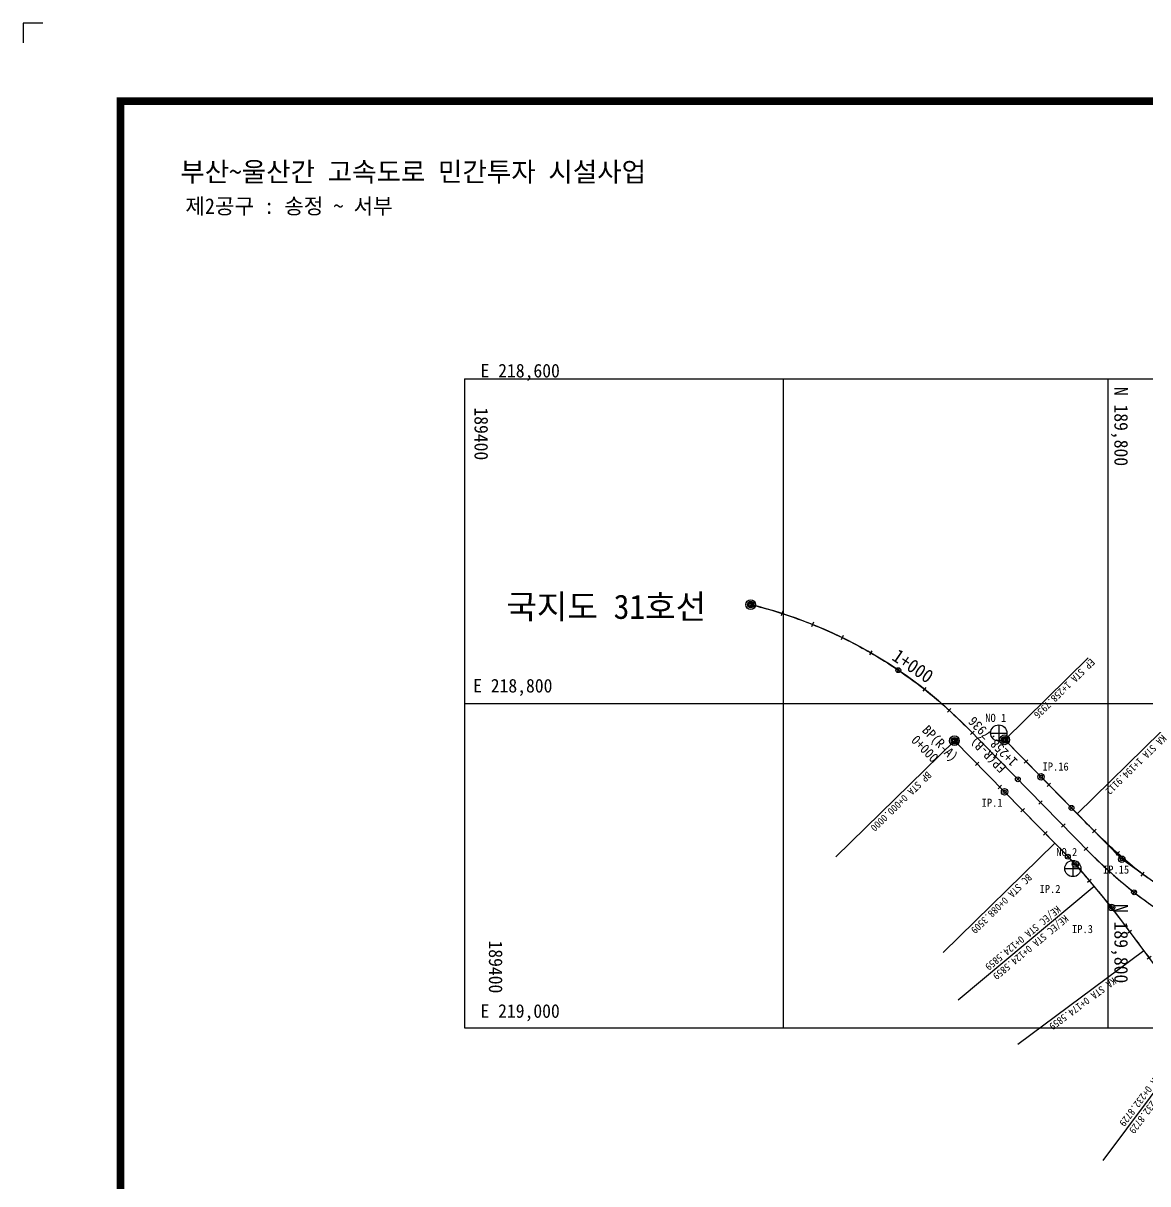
# Model space of a CAD drawing. Header units: millimetres. Extents: x 6226 to 8245, y 797 to 2223.
# Drawn here: x 6226 to 6919, y 1508 to 2223 of the extents above; entities that cross this region are included whole.
import ezdxf
from ezdxf.enums import TextEntityAlignment as Align

# ---------------------------------------------------------------- set-up
doc = ezdxf.new("R2010")
doc.units = ezdxf.units.MM
for name, color, linetype in [('CA-ALGN-CNTL', 2, 'Continuous'), ('CA-ALGN-IPLN', 1, 'Continuous'), ('CA-ALGN-IPSM', 2, 'Continuous'), ('CA-ALGN-STSM', 2, 'Continuous'), ('CA-ALGN-TEXT', 3, 'Continuous'), ('CA-LEAL', 1, 'Continuous'), ('CA-LEAT', 3, 'Continuous'), ('CA-TEXT', 3, 'Continuous'), ('CV-GRID-LINE', 1, 'Continuous'), ('CV-GRID-TEXT', 4, 'Continuous'), ('CV-SURV-SYMB', 3, 'Continuous'), ('CV-SURV-TEXT', 3, 'Continuous'), ('CX-BORD', 3, 'Continuous'), ('CX-BORD-LIN1', 4, 'Continuous'), ('CX-BORD-LIN2', 3, 'Continuous'), ('CX-BORD-TEX2', 7, 'Continuous'), ('CX-BORD-TEX3', 6, 'Continuous'), ('CX-MISC', 2, 'Continuous')]:
    doc.layers.add(name, color=color, linetype=linetype)
doc.styles.add('TAEGP', font='DotumChe.ttf')
doc.styles.add('TAEGULIM', font='DotumChe.ttf')
doc.styles.add('TB_TEXT', font='DotumChe.ttf')
doc.styles.add('TB_WBTXT', font='H2GTRE.TTF')
doc.styles.add('TB_WMTXT', font='DotumChe.ttf')

# ---------------------------------------------------------------- blocks, each defined once
blk = doc.blocks.new('CXBLKA1-KHCA')
at = {"layer": 'CX-BORD-LIN1', "const_width": 2}
blk.add_lwpolyline([(796, 0), (0, 0), (0, 554), (796, 554)], close=True, dxfattribs=at)
at = {"layer": 'CX-MISC'}
blk.add_lwpolyline([(-20, 574), (-25, 574), (-25, 569)], dxfattribs=at)
at = {"layer": 'CX-BORD-LIN1', "style": 'TB_TEXT'}
for tag, height, p in [('TR_RNUM4', 3, (285.11, 26.64)), ('TR_RDAT4', 3.5, (317.5, 27)), ('TR_DGN4', 3.5, (459.12, 27)), ('TR_CHK4', 3.5, (499.12, 27)), ('TR_APP4', 3.5, (539.12, 27)), ('TR_RNUM3', 3, (285.11, 20.64)), ('TR_RDAT3', 3.5, (317.5, 21)), ('TR_DGN3', 3.5, (459.12, 21)), ('TR_CHK3', 3.5, (499.12, 21)), ('TR_APP3', 3.5, (539.12, 21)), ('TR_RNUM2', 3, (285.11, 14.64)), ('TR_RDAT2', 3.5, (317.5, 15)), ('TR_DGN2', 3.5, (459.12, 15)), ('TR_CHK2', 3.5, (499.12, 15)), ('TR_APP2', 3.5, (539.12, 15)), ('TR_RNUM1', 3, (285.11, 8.64)), ('TR_RDAT1', 3.5, (317.5, 9)), ('TR_DGN1', 3.5, (459.12, 9)), ('TR_CHK1', 3.5, (499.12, 9)), ('TR_APP1', 3.5, (539.12, 9))]:
    blk.add_attdef(tag, text='', height=height, dxfattribs=at).set_placement(p, align=Align.MIDDLE_CENTER)
for tag, p in [('TR_RCON4', (342.3, 27)), ('TR_RCON3', (342.3, 21)), ('TR_RCON2', (342.3, 15)), ('TR_RCON1', (342.3, 9))]:
    blk.add_attdef(tag, text='', height=3.5, dxfattribs=at).set_placement(p, align=Align.MIDDLE_LEFT)
at = {"layer": 'CX-BORD-LIN2', "style": 'TB_TEXT'}
blk.add_attdef('TD_VERSION', text='', height=3, rotation=90, dxfattribs=at).set_placement((800.5, 48.01), align=Align.MIDDLE_CENTER)
at = {"layer": 'CX-BORD-TEX2', "style": 'TB_WMTXT'}
for tag, height, p in [('TB_CNAME', 5, (15.34, 531.83)), ('TB_CSCOP', 4, (16.63, 523.83))]:
    blk.add_attdef(tag, text='', height=height, dxfattribs=at).set_placement(p, align=Align.BOTTOM_LEFT)
at = {"layer": 'CX-BORD-TEX2', "style": 'TB_WBTXT'}
for tag, height, p in [('TB_MTITIL', 10, (398, 533.33)), ('TB_STITL', 7, (398, 518.33))]:
    blk.add_attdef(tag, text='', height=height, dxfattribs=at).set_placement(p, align=Align.MIDDLE_CENTER)
at = {"layer": 'CX-BORD-TEX3', "style": 'TB_TEXT'}
for tag, height, p in [('TD_DCOMP', 4.5, (217.5, 25)), ('TD_CSECT', 4.5, (611, 25)), ('TD_CDIST', 4.5, (656, 25)), ('TD_DNAME_TOP', 4.5, (755, 25)), ('TD_DNAME_MAIN', 4.5, (755, 19.01)), ('TD_CCOMP', 4.5, (217.5, 15)), ('TD_HSCAL', 4.5, (626.7, 15.24)), ('TD_VSCAL', 4.5, (655.78, 15.24)), ('TD_DNAME_BOT', 3, (755, 13.65)), ('TD_CNAME', 5, (65, 5.75)), ('TD_FIELD', 4.5, (182.5, 5.53)), ('TD_CSTEP', 4.5, (253.24, 5.53)), ('TD_DWGCODE', 4.5, (641, 5.39)), ('TD_DWGNO', 4.5, (755, 5.39))]:
    blk.add_attdef(tag, text='', height=height, dxfattribs=at).set_placement(p, align=Align.MIDDLE_CENTER)

msp = doc.modelspace()

# ---------------------------------------------------------------- linework, layer by layer
at = {"layer": 'CA-ALGN-CNTL'}
for p, q in [((6674.77, 1864.63), (6674.77, 1864.63)), ((6808.35, 1788.64), (6883.84, 1711.65)), ((6876.02, 1735.7), (6831.29, 1781.31))]:
    msp.add_line(p, q, dxfattribs=at)
for points in [[(6674.77, 1864.63), (6674.77, 1864.63), (6676.71, 1864.15), (6678.65, 1863.65), (6680.59, 1863.14), (6682.52, 1862.62), (6684.44, 1862.09), (6686.37, 1861.54), (6688.29, 1860.97), (6690.2, 1860.39), (6692.11, 1859.8), (6694.02, 1859.2), (6695.92, 1858.58), (6697.82, 1857.95), (6699.71, 1857.3), (6701.6, 1856.64), (6703.48, 1855.97), (6705.36, 1855.29), (6707.24, 1854.59), (6709.1, 1853.88), (6710.97, 1853.15), (6712.83, 1852.41), (6714.68, 1851.66), (6716.53, 1850.89), (6718.37, 1850.11), (6720.21, 1849.32), (6722.04, 1848.52), (6723.86, 1847.7), (6725.68, 1846.87), (6727.49, 1846.02), (6729.3, 1845.17), (6731.1, 1844.3), (6732.9, 1843.41), (6734.68, 1842.52), (6736.47, 1841.61), (6738.24, 1840.69), (6740.01, 1839.76), (6741.77, 1838.81), (6743.53, 1837.85), (6745.28, 1836.88), (6747.02, 1835.9), (6748.75, 1834.9), (6750.48, 1833.89), (6752.2, 1832.87), (6753.91, 1831.84), (6755.62, 1830.79), (6757.31, 1829.73), (6759, 1828.67), (6760.69, 1827.58), (6762.36, 1826.49), (6764.03, 1825.38), (6765.69, 1824.27), (6767.34, 1823.14), (6768.98, 1822), (6770.61, 1820.84), (6772.24, 1819.68), (6773.86, 1818.5), (6775.47, 1817.32), (6777.07, 1816.12), (6778.66, 1814.91), (6780.24, 1813.69), (6781.82, 1812.45), (6783.38, 1811.21), (6784.94, 1809.95), (6786.49, 1808.69), (6788.03, 1807.41), (6789.56, 1806.12), (6791.08, 1804.82), (6792.59, 1803.51), (6794.09, 1802.19), (6795.58, 1800.86), (6797.07, 1799.52), (6798.54, 1798.16), (6800, 1796.8), (6801.46, 1795.43), (6802.9, 1794.04), (6804.33, 1792.65), (6805.76, 1791.25), (6807.17, 1789.83), (6808.35, 1788.64), (6883.84, 1711.65), (6885.24, 1710.23), (6886.66, 1708.82), (6888.08, 1707.41), (6889.52, 1706.02), (6890.96, 1704.64), (6892.42, 1703.27), (6893.88, 1701.91), (6895.36, 1700.56), (6896.84, 1699.22), (6898.34, 1697.89), (6899.84, 1696.57), (6901.35, 1695.26), (6902.88, 1693.96), (6904.41, 1692.67), (6905.95, 1691.4), (6907.5, 1690.13), (6909.05, 1688.88), (6910.62, 1687.64), (6912.2, 1686.41), (6913.78, 1685.19), (6915.38, 1683.98), (6916.98, 1682.78), (6918.59, 1681.6), (6920.21, 1680.42)], [(6800.32, 1780.76), (6862.17, 1717.68), (6863.57, 1716.25), (6864.96, 1714.81), (6866.34, 1713.37), (6867.72, 1711.92), (6869.09, 1710.46), (6870.46, 1709), (6871.82, 1707.53), (6873.17, 1706.06), (6874.51, 1704.58), (6875.85, 1703.09), (6877.19, 1701.6), (6878.51, 1700.1), (6879.83, 1698.6), (6881.14, 1697.09), (6882.45, 1695.57), (6883.75, 1694.05), (6885.04, 1692.53), (6886.32, 1690.99), (6886.47, 1690.81), (6887.75, 1689.27), (6889.02, 1687.73), (6890.29, 1686.18), (6891.54, 1684.63), (6892.8, 1683.07), (6894.04, 1681.5), (6895.29, 1679.94), (6896.52, 1678.36), (6897.76, 1676.79), (6898.98, 1675.21), (6900.21, 1673.63), (6901.43, 1672.04), (6902.64, 1670.45), (6903.85, 1668.86), (6905.06, 1667.27), (6906.27, 1665.68), (6907.47, 1664.08), (6908.68, 1662.48), (6909.88, 1660.88), (6911.07, 1659.28), (6912.27, 1657.68), (6913.46, 1656.07), (6914.66, 1654.47), (6915.85, 1652.86), (6917.05, 1651.26), (6918.24, 1649.65), (6919.44, 1648.05), (6920.63, 1646.45)], [(6919.5, 1696.19), (6917.88, 1697.36), (6916.28, 1698.56), (6914.69, 1699.77), (6913.11, 1700.99), (6911.54, 1702.24), (6909.99, 1703.5), (6908.44, 1704.77), (6906.91, 1706.06), (6905.39, 1707.36), (6903.88, 1708.67), (6902.39, 1709.99), (6900.9, 1711.33), (6899.42, 1712.67), (6897.95, 1714.03), (6896.48, 1715.39), (6895.03, 1716.77), (6893.58, 1718.15), (6892.14, 1719.54), (6890.71, 1720.93), (6889.28, 1722.33), (6887.86, 1723.74), (6886.44, 1725.15), (6885.02, 1726.56), (6883.61, 1727.98), (6882.21, 1729.4), (6880.8, 1730.82), (6879.4, 1732.25), (6878, 1733.68), (6876.6, 1735.1), (6876.02, 1735.7), (6831.29, 1781.31)], [(6876.02, 1735.7), (6876.26, 1735.44), (6876.48, 1735.22), (6876.67, 1735.03), (6876.84, 1734.85), (6876.99, 1734.7), (6877.13, 1734.57), (6877.25, 1734.44), (6877.36, 1734.33), (6877.47, 1734.22), (6877.57, 1734.11), (6877.67, 1734.01), (6877.76, 1733.92), (6877.85, 1733.82), (6877.94, 1733.73), (6878.03, 1733.64), (6878.12, 1733.55), (6878.21, 1733.46), (6878.29, 1733.38), (6878.38, 1733.29), (6878.47, 1733.2), (6878.56, 1733.11), (6878.64, 1733.02), (6878.73, 1732.93), (6878.82, 1732.84), (6878.91, 1732.75), (6878.99, 1732.66), (6879.08, 1732.57), (6879.17, 1732.48), (6879.26, 1732.39), (6879.35, 1732.31), (6879.43, 1732.22), (6879.52, 1732.13), (6879.61, 1732.04), (6879.7, 1731.95), (6879.78, 1731.86), (6879.87, 1731.77), (6879.96, 1731.68), (6880.05, 1731.59), (6880.13, 1731.5), (6880.22, 1731.41), (6880.31, 1731.32), (6880.4, 1731.24), (6880.48, 1731.15), (6880.57, 1731.06), (6880.66, 1730.97), (6880.75, 1730.88), (6880.84, 1730.79), (6880.92, 1730.7), (6881.01, 1730.61), (6881.1, 1730.52), (6881.19, 1730.43), (6881.27, 1730.35), (6881.36, 1730.26), (6881.45, 1730.17), (6881.54, 1730.08), (6881.63, 1729.99), (6881.71, 1729.9), (6881.8, 1729.81), (6881.89, 1729.72), (6881.98, 1729.63), (6882.06, 1729.54), (6882.15, 1729.46), (6882.24, 1729.37), (6882.33, 1729.28), (6882.42, 1729.19), (6882.5, 1729.1), (6882.59, 1729.01), (6882.68, 1728.92), (6882.77, 1728.83), (6882.86, 1728.74), (6882.94, 1728.66), (6883.03, 1728.57), (6883.12, 1728.48), (6883.21, 1728.39), (6883.3, 1728.3), (6883.38, 1728.21), (6883.47, 1728.12), (6883.56, 1728.03), (6883.65, 1727.95), (6883.74, 1727.86), (6883.82, 1727.77), (6883.91, 1727.68), (6884, 1727.59), (6884.09, 1727.5), (6884.18, 1727.41), (6884.26, 1727.32), (6884.35, 1727.24), (6884.44, 1727.15), (6884.53, 1727.06), (6884.62, 1726.97), (6884.7, 1726.88), (6884.79, 1726.79), (6884.88, 1726.7), (6884.97, 1726.62), (6885.06, 1726.53), (6885.15, 1726.44), (6885.23, 1726.35), (6885.32, 1726.26), (6885.41, 1726.17), (6885.5, 1726.09), (6885.59, 1726), (6885.68, 1725.91), (6885.76, 1725.82), (6885.85, 1725.73), (6885.94, 1725.64), (6886.03, 1725.55), (6886.12, 1725.47), (6886.21, 1725.38), (6886.29, 1725.29), (6886.38, 1725.2), (6886.47, 1725.11), (6886.56, 1725.02), (6886.65, 1724.94), (6886.74, 1724.85), (6886.83, 1724.76), (6886.91, 1724.67), (6887, 1724.58), (6887.09, 1724.5), (6887.18, 1724.41), (6887.27, 1724.32), (6887.36, 1724.23), (6887.45, 1724.14), (6887.54, 1724.05), (6887.62, 1723.97), (6887.71, 1723.88), (6887.8, 1723.79), (6887.89, 1723.7), (6887.98, 1723.61), (6888.07, 1723.53), (6888.16, 1723.44), (6888.25, 1723.35), (6888.33, 1723.26), (6888.42, 1723.18), (6888.51, 1723.09), (6888.6, 1723), (6888.69, 1722.91), (6888.78, 1722.82), (6888.87, 1722.74), (6888.96, 1722.65), (6889.05, 1722.56), (6889.13, 1722.47), (6889.22, 1722.39), (6889.31, 1722.3), (6889.4, 1722.21), (6889.49, 1722.12), (6889.58, 1722.03), (6889.67, 1721.95), (6889.76, 1721.86), (6889.85, 1721.77), (6889.94, 1721.68), (6890.03, 1721.6), (6890.12, 1721.51), (6890.2, 1721.42), (6890.29, 1721.33), (6890.38, 1721.25), (6890.47, 1721.16), (6890.56, 1721.07), (6890.65, 1720.98), (6890.74, 1720.9), (6890.83, 1720.81), (6890.92, 1720.72), (6891.01, 1720.64), (6891.1, 1720.55), (6891.19, 1720.46), (6891.28, 1720.37), (6891.37, 1720.29), (6891.46, 1720.2), (6891.55, 1720.11), (6891.64, 1720.03), (6891.73, 1719.94), (6891.82, 1719.85), (6891.91, 1719.76), (6892, 1719.68), (6892.09, 1719.59), (6892.18, 1719.5), (6892.27, 1719.42), (6892.35, 1719.33), (6892.44, 1719.24), (6892.53, 1719.16), (6892.62, 1719.07), (6892.71, 1718.98), (6892.8, 1718.9), (6892.89, 1718.81), (6892.98, 1718.72), (6893.07, 1718.64), (6893.16, 1718.55), (6893.25, 1718.46), (6893.35, 1718.38), (6893.44, 1718.29), (6893.53, 1718.2), (6893.62, 1718.12), (6893.71, 1718.03), (6893.8, 1717.94), (6893.89, 1717.86), (6893.98, 1717.77), (6894.07, 1717.68), (6894.16, 1717.6), (6894.25, 1717.51), (6894.34, 1717.42), (6894.43, 1717.34), (6894.52, 1717.25), (6894.61, 1717.17), (6894.7, 1717.08), (6894.79, 1716.99), (6894.88, 1716.91), (6894.97, 1716.82), (6895.06, 1716.74), (6895.15, 1716.65), (6895.24, 1716.56), (6895.34, 1716.48), (6895.43, 1716.39), (6895.52, 1716.31), (6895.61, 1716.22), (6895.7, 1716.13), (6895.79, 1716.05), (6895.88, 1715.96), (6895.97, 1715.88), (6896.06, 1715.79), (6896.15, 1715.71), (6896.24, 1715.62), (6896.34, 1715.53), (6896.43, 1715.45), (6896.52, 1715.36), (6896.61, 1715.28), (6896.7, 1715.19), (6896.79, 1715.11), (6896.88, 1715.02), (6896.97, 1714.94), (6897.07, 1714.85), (6897.16, 1714.77), (6897.25, 1714.68), (6897.34, 1714.59), (6897.43, 1714.51), (6897.52, 1714.42), (6897.61, 1714.34), (6897.71, 1714.25), (6897.8, 1714.17), (6897.89, 1714.08), (6897.98, 1714), (6898.07, 1713.91), (6898.16, 1713.83), (6898.26, 1713.74), (6898.35, 1713.66), (6898.44, 1713.57), (6898.53, 1713.49), (6898.62, 1713.4), (6898.71, 1713.32), (6898.81, 1713.24), (6898.9, 1713.15), (6898.99, 1713.07), (6899.08, 1712.98), (6899.17, 1712.9), (6899.27, 1712.81), (6899.36, 1712.73), (6899.45, 1712.64), (6899.54, 1712.56), (6899.64, 1712.48), (6899.73, 1712.39), (6899.82, 1712.31), (6899.91, 1712.22), (6900.01, 1712.14), (6900.1, 1712.05), (6900.19, 1711.97), (6900.28, 1711.89), (6900.38, 1711.8), (6900.47, 1711.72), (6900.56, 1711.63), (6900.65, 1711.55), (6900.75, 1711.47), (6900.84, 1711.38), (6900.93, 1711.3), (6901.02, 1711.21), (6901.12, 1711.13), (6901.21, 1711.05), (6901.3, 1710.96), (6901.4, 1710.88), (6901.49, 1710.8), (6901.58, 1710.71), (6901.67, 1710.63), (6901.77, 1710.55), (6901.86, 1710.46), (6901.95, 1710.38), (6902.05, 1710.3), (6902.14, 1710.21), (6902.23, 1710.13), (6902.33, 1710.05), (6902.42, 1709.96), (6902.51, 1709.88), (6902.61, 1709.8), (6902.7, 1709.71), (6902.79, 1709.63), (6902.89, 1709.55), (6902.98, 1709.47), (6903.08, 1709.38), (6903.17, 1709.3), (6903.26, 1709.22), (6903.36, 1709.13), (6903.45, 1709.05), (6903.54, 1708.97), (6903.64, 1708.89), (6903.73, 1708.8), (6903.83, 1708.72), (6903.92, 1708.64), (6904.01, 1708.56), (6904.11, 1708.47), (6904.2, 1708.39), (6904.3, 1708.31), (6904.39, 1708.23), (6904.48, 1708.15), (6904.58, 1708.06), (6904.67, 1707.98), (6904.77, 1707.9), (6904.86, 1707.82), (6904.96, 1707.74), (6905.05, 1707.65), (6905.14, 1707.57), (6905.24, 1707.49), (6905.33, 1707.41), (6905.43, 1707.33), (6905.52, 1707.25), (6905.62, 1707.16), (6905.71, 1707.08), (6905.81, 1707), (6905.9, 1706.92), (6906, 1706.84), (6906.09, 1706.76), (6906.19, 1706.68), (6906.28, 1706.59), (6906.38, 1706.51), (6906.47, 1706.43), (6906.57, 1706.35), (6906.66, 1706.27), (6906.76, 1706.19), (6906.85, 1706.11), (6906.95, 1706.03), (6907.04, 1705.95), (6907.14, 1705.87), (6907.23, 1705.79), (6907.33, 1705.7), (6907.43, 1705.62), (6907.52, 1705.54), (6907.62, 1705.46), (6907.71, 1705.38), (6907.81, 1705.3), (6907.9, 1705.22), (6908, 1705.14), (6908.1, 1705.06), (6908.19, 1704.98), (6908.29, 1704.9), (6908.38, 1704.82), (6908.48, 1704.74), (6908.58, 1704.66), (6908.67, 1704.58), (6908.77, 1704.5), (6908.86, 1704.42), (6908.96, 1704.34), (6909.06, 1704.26), (6909.15, 1704.18), (6909.25, 1704.1), (6909.35, 1704.02), (6909.44, 1703.94), (6909.54, 1703.86), (6909.64, 1703.78), (6909.73, 1703.71), (6909.83, 1703.63), (6909.93, 1703.55), (6910.02, 1703.47), (6910.12, 1703.39), (6910.22, 1703.31), (6910.31, 1703.23), (6910.41, 1703.15), (6910.51, 1703.07), (6910.6, 1702.99), (6910.7, 1702.92), (6910.8, 1702.84), (6910.9, 1702.76), (6910.99, 1702.68), (6911.09, 1702.6), (6911.19, 1702.52), (6911.28, 1702.44), (6911.38, 1702.37), (6911.48, 1702.29), (6911.58, 1702.21), (6911.67, 1702.13), (6911.77, 1702.05), (6911.87, 1701.97), (6911.97, 1701.9), (6912.06, 1701.82), (6912.16, 1701.74), (6912.26, 1701.66), (6912.36, 1701.59), (6912.46, 1701.51), (6912.55, 1701.43), (6912.65, 1701.35), (6912.75, 1701.28), (6912.85, 1701.2), (6912.95, 1701.12), (6913.05, 1701.04), (6913.14, 1700.97), (6913.24, 1700.89), (6913.34, 1700.81), (6913.44, 1700.73), (6913.54, 1700.66), (6913.64, 1700.58), (6913.73, 1700.5), (6913.83, 1700.43), (6913.93, 1700.35), (6914.03, 1700.27), (6914.13, 1700.2), (6914.23, 1700.12), (6914.33, 1700.04), (6914.43, 1699.97), (6914.52, 1699.89), (6914.62, 1699.81), (6914.72, 1699.74), (6914.82, 1699.66), (6914.92, 1699.59), (6915.02, 1699.51), (6915.12, 1699.43), (6915.22, 1699.36), (6915.32, 1699.28), (6915.42, 1699.21), (6915.52, 1699.13), (6915.62, 1699.06), (6915.72, 1698.98), (6915.82, 1698.9), (6915.92, 1698.83), (6916.02, 1698.75), (6916.11, 1698.68), (6916.21, 1698.6), (6916.31, 1698.53), (6916.41, 1698.45), (6916.51, 1698.38), (6916.61, 1698.3), (6916.71, 1698.23), (6916.81, 1698.15), (6916.91, 1698.08), (6917.02, 1698), (6917.12, 1697.93), (6917.22, 1697.85), (6917.32, 1697.78), (6917.42, 1697.71), (6917.52, 1697.63), (6917.63, 1697.55), (6917.73, 1697.47), (6917.85, 1697.39), (6917.96, 1697.3), (6918.09, 1697.21), (6918.22, 1697.12), (6918.36, 1697.02), (6918.51, 1696.91), (6918.67, 1696.79), (6918.85, 1696.66), (6919.04, 1696.52), (6919.26, 1696.36), (6919.5, 1696.19)], [(6917.05, 1651.26), (6917.26, 1650.98), (6917.44, 1650.73), (6917.61, 1650.51), (6917.75, 1650.31), (6917.88, 1650.14), (6917.99, 1649.99), (6918.09, 1649.85), (6918.19, 1649.72), (6918.28, 1649.6), (6918.37, 1649.48), (6918.45, 1649.37), (6918.53, 1649.26), (6918.61, 1649.16), (6918.69, 1649.05), (6918.76, 1648.95), (6918.84, 1648.85), (6918.91, 1648.75), (6918.99, 1648.65), (6919.06, 1648.55), (6919.14, 1648.45), (6919.21, 1648.35), (6919.29, 1648.25), (6919.36, 1648.15), (6919.44, 1648.05), (6919.51, 1647.95)]]:
    msp.add_lwpolyline(points, dxfattribs=at)
for centre, start, end in [((6608.42, 1592.6), 44.43754, 76.29279), ((7083.76, 1907.69), 224.43754, 275.63216)]:
    msp.add_arc(centre, 280, start, end, dxfattribs=at)
at = {"layer": 'CA-ALGN-IPLN'}
for points in [[(7840.74, 1886.76), (7833.04, 1889.22), (7776.14, 1907.41), (7626.21, 1973.04), (7498.45, 2028.96), (7465.73, 2039.43), (7422.69, 2043.94), (7367.21, 2032.72), (7334.56, 1988.59), (7311, 1931.6), (7280.01, 1866.18), (7232.46, 1810.88), (7187.09, 1763.39), (7135.28, 1709.16), (7019.95, 1624.14), (6903.52, 1707.65), (6853.66, 1758.5), (6831.29, 1781.31)], [(6800.32, 1780.76), (6831.24, 1749.22), (6874.86, 1704.74), (6897.15, 1678.01), (6940.34, 1619.94), (7019.71, 1560.87), (7089.5, 1619.85), (7185.75, 1736.67), (7288.3, 1861.13), (7332.53, 1907.95), (7392, 1951.03), (7464.69, 1945.49), (7601.79, 1909.83), (7744.2, 1872.79), (7805.37, 1853.24), (7827.28, 1846.23)]]:
    msp.add_lwpolyline(points, dxfattribs=at)
at = {"layer": 'CA-ALGN-IPSM'}
for centre, radius in [((6800.32, 1780.76), 2), ((6800.32, 1780.76), 1), ((6831.29, 1781.31), 2), ((6831.29, 1781.31), 1), ((6853.66, 1758.5), 2), ((6853.66, 1758.5), 1), ((6831.24, 1749.22), 2), ((6831.24, 1749.22), 1), ((6874.86, 1704.74), 2), ((6874.86, 1704.74), 1), ((6903.52, 1707.65), 2), ((6903.52, 1707.65), 1), ((6897.15, 1678.01), 2), ((6897.15, 1678.01), 1)]:
    msp.add_circle(centre, radius, dxfattribs=at)
at = {"layer": 'CA-ALGN-STSM'}
for p, q in [((6675.13, 1866.09), (6674.42, 1863.17)), ((6694.48, 1860.63), (6693.56, 1857.77)), ((6713.38, 1853.8), (6712.27, 1851.02)), ((6731.76, 1845.65), (6730.44, 1842.95)), ((6749.5, 1836.2), (6748, 1833.6)), ((6766.53, 1825.51), (6764.84, 1823.03)), ((6782.75, 1813.63), (6780.89, 1811.28)), ((6798.08, 1800.63), (6796.06, 1798.41)), ((6801.39, 1781.81), (6799.24, 1779.71)), ((6812.45, 1786.6), (6810.31, 1784.5)), ((6815.39, 1767.53), (6813.25, 1765.43)), ((6826.45, 1772.32), (6824.31, 1770.22)), ((6843.38, 1766.84), (6845.52, 1768.94)), ((6829.39, 1753.25), (6827.25, 1751.15)), ((6840.45, 1758.04), (6838.31, 1755.94)), ((6857.38, 1752.56), (6859.52, 1754.66)), ((6843.39, 1738.97), (6841.25, 1736.87)), ((6854.46, 1743.76), (6852.31, 1741.66)), ((6871.38, 1738.28), (6873.53, 1740.38)), ((6857.4, 1724.69), (6855.25, 1722.59)), ((6868.46, 1729.48), (6866.32, 1727.38)), ((6885.44, 1724.03), (6887.56, 1726.15)), ((6871.32, 1710.28), (6869.12, 1708.23)), ((6882.46, 1715.2), (6880.32, 1713.1)), ((6899.95, 1710.16), (6901.96, 1712.39)), ((6896.74, 1701.33), (6894.73, 1699.1)), ((6915.44, 1697.31), (6917.24, 1699.7)), ((6884.66, 1695.29), (6882.38, 1693.35)), ((6911.94, 1688.51), (6910.09, 1686.15)), ((6897.34, 1679.75), (6894.98, 1677.9)), ((6909.52, 1663.85), (6907.12, 1662.05)), ((6921.48, 1647.82), (6919.08, 1646.02))]:
    msp.add_line(p, q, dxfattribs=at)
for centre, radius in [((6674.77, 1864.63), 3), ((6674.77, 1864.63), 2), ((6674.77, 1864.63), 1.5), ((6674.77, 1864.63), 1), ((6765.69, 1824.27), 1.5), ((6800.32, 1780.76), 3), ((6800.32, 1780.76), 1.5), ((6831.29, 1781.31), 3), ((6831.29, 1781.31), 1.5), ((6839.38, 1756.99), 1.5), ((6872.46, 1739.33), 1.5), ((6870.22, 1709.26), 1.5), ((6911.02, 1687.33), 1.5)]:
    msp.add_circle(centre, radius, dxfattribs=at)
at = {"layer": 'CA-LEAL'}
for p, q in [((6882.78, 1831.79), (6831.29, 1781.31)), ((6927.48, 1786.16), (6876.02, 1735.7)), ((6800.32, 1780.76), (6727.28, 1709.15)), ((6862.17, 1717.68), (6793.28, 1650.13)), ((6886.47, 1690.81), (6802.62, 1620.89)), ((6886.47, 1690.81), (6802.62, 1620.89)), ((6917.05, 1651.26), (6839.28, 1593.41)), ((6956.05, 1608.24), (6891.78, 1521.89)), ((6956.05, 1608.24), (6891.78, 1521.89))]:
    msp.add_line(p, q, dxfattribs=at)
at = {"layer": 'CV-GRID-LINE'}
for p, q in [((6498.33, 2003.73), (7251.85, 2003.73)), ((6498.33, 2003.73), (6498.33, 1882.24)), ((6694.85, 2003.73), (6694.85, 1882.24)), ((6698.33, 2003.73), (7251.85, 2003.73)), ((6894.85, 2003.73), (6894.85, 1803.73)), ((6894.85, 2003.73), (6894.85, 1803.73)), ((6498.33, 1995), (6498.33, 1882.24)), ((6694.85, 1995), (6694.85, 1882.24)), ((6894.85, 1939.85), (6894.85, 1803.73)), ((6894.85, 1939.85), (6894.85, 1603.73)), ((6498.33, 1882.24), (6498.33, 1724.49)), ((6498.33, 1882.24), (6498.33, 1724.49)), ((6694.85, 1882.24), (6694.85, 1724.49)), ((6694.85, 1882.24), (6694.85, 1724.49)), ((6498.33, 1837.46), (6498.33, 1603.73)), ((6498.33, 1837.46), (6498.33, 1603.73)), ((6694.85, 1837.46), (6694.85, 1603.73)), ((6694.85, 1837.46), (6694.85, 1603.73)), ((6498.33, 1803.73), (6815.88, 1803.73)), ((6694.85, 1803.73), (6815.88, 1803.73)), ((6815.88, 1803.73), (7205.47, 1803.73)), ((6815.88, 1803.73), (7205.47, 1803.73)), ((6498.33, 1603.73), (7098.31, 1603.73)), ((6694.85, 1603.73), (7098.31, 1603.73))]:
    msp.add_line(p, q, dxfattribs=at)
at = {"layer": 'CV-SURV-SYMB'}
for p, q in [((6827.63, 1790.49), (6827.63, 1780.49)), ((6822.63, 1785.49), (6832.63, 1785.49)), ((6873.29, 1706.95), (6873.29, 1696.95)), ((6868.29, 1701.95), (6878.29, 1701.95))]:
    msp.add_line(p, q, dxfattribs=at)
for centre in [(6827.63, 1785.49), (6873.29, 1701.95)]:
    msp.add_circle(centre, 5, dxfattribs=at)
for p in [(6827.63, 1785.49), (6873.29, 1701.95)]:
    msp.add_point(p, dxfattribs=at)

# ---------------------------------------------------------------- block references
at = {"layer": 'CX-BORD'}
ref = msp.add_blockref('CXBLKA1-KHCA', (6286.41, 845.43), dxfattribs=dict(at, xscale=2.399999999999977, yscale=2.400000000000006))
ref.add_attrib('TB_CNAME', '부산~울산간 고속도로 민간투자 시설사업', dxfattribs={"layer": 'CX-BORD-TEX2', "height": 12, "style": 'TB_WMTXT'}).set_placement((6323.24, 2121.82), align=Align.BOTTOM_LEFT)
ref.add_attrib('TB_CSCOP', '제2공구 : 송정 ~ 서부', dxfattribs={"layer": 'CX-BORD-TEX2', "height": 9.6, "style": 'TB_WMTXT'}).set_placement((6326.33, 2102.62), align=Align.BOTTOM_LEFT)

# ---------------------------------------------------------------- texts
at = {"layer": 'CA-ALGN-TEXT', "style": 'TAEGULIM'}
for s, height, rotation, p in [('1+000', 8.4, 325.83007, (6761.17, 1830.96)), ('BP(R-A) ', 6, 314.43756, (6779.89, 1786.77)), ('1+258.7936', 6, 134.43755, (6839.65, 1768.5)), ('0+000', 6, 314.43756, (6773.21, 1780.6)), ('EP(R-B) ', 6, 134.43755, (6832.85, 1764.5))]:
    msp.add_text(s, height=height, rotation=rotation, dxfattribs=at).set_placement(p)
for s, p in [('IP.16', (6854.59, 1762.35)), ('IP.1', (6817.08, 1740.02)), ('IP.15', (6891.84, 1698.82)), ('IP.2', (6852.75, 1686.89)), ('IP.3', (6872.76, 1662.18))]:
    msp.add_text(s, height=5, dxfattribs=at).set_placement(p)
at = {"layer": 'CA-LEAT', "style": 'TAEGULIM'}
for s, rotation, p in [('EP STA 1+258.7936', 224.43755, (6884.17, 1831.78)), ('KA STA 1+194.9112', 224.43755, (6928.32, 1784.85)), ('BP STA 0+000.0000', 224.43756, (6783.52, 1762.19)), ('BC STA 0+088.3509', 224.43756, (6845.37, 1699.1)), ('KE/EC STA 0+124.5859', 219.82398, (6863.43, 1679.41)), ('KE/EC STA 0+124.5859', 219.82398, (6868.23, 1673.65)), ('KA STA 0+174.5859', 216.64088, (6897.88, 1635.14)), ('KE/BC STA 0+232.8729', 233.33889, (6936.31, 1591.77)), ('KE/BC STA 0+232.8729', 233.33889, (6942.33, 1587.29))]:
    msp.add_text(s, height=4.5, rotation=rotation, dxfattribs=at).set_placement(p)
at = {"layer": 'CA-TEXT', "style": 'TAEGULIM'}
msp.add_text('국지도 31호선', height=15, dxfattribs=at).set_placement((6524.14, 1855.85))
at = {"layer": 'CV-GRID-TEXT', "style": 'TAEGULIM'}
for s, p in [('E 218,600', (6508.27, 2004.66)), ('E 218,800', (6503.69, 1810.47)), ('E 219,000', (6508.23, 1609.95))]:
    msp.add_text(s, height=8.4, dxfattribs=at).set_placement(p)
for p in [(6898.88, 1998.87), (6898.88, 1680.09)]:
    msp.add_text('N 189,800', height=8.4, rotation=270, dxfattribs=at).set_placement(p)
for p in [(6502.01, 1948.2), (6510.9, 1619.61)]:
    msp.add_text(' 189400 ', height=8.4, rotation=270, dxfattribs=at).set_placement(p, align=Align.BOTTOM_RIGHT)
at = {"layer": 'CV-SURV-TEXT', "style": 'TAEGP'}
for s, p in [('NO 1', (6819.28, 1792.32)), ('NO 2', (6863.09, 1709.62))]:
    msp.add_text(s, height=5, dxfattribs=at).set_placement(p)

doc.saveas('drawing.dxf')
